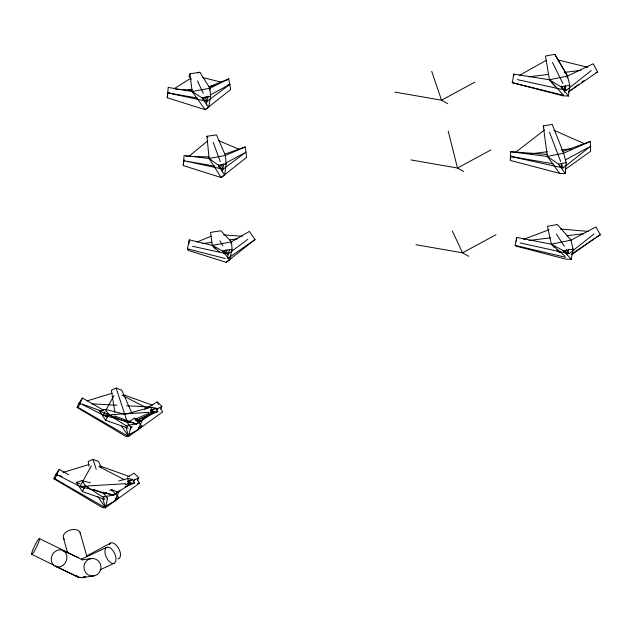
<?xml version="1.0" encoding="UTF-8"?>
<svg xmlns="http://www.w3.org/2000/svg" width="632" height="632" viewBox="0 0 632 632"><rect width="100%" height="100%" fill="white"/><g stroke="black" fill="none" stroke-linecap="round" stroke-linejoin="round"><path stroke-width="0.95" d="M513.705 76.045L513.792 74.118L549.437 79.766L567.52 76.045L593.282 63.761L597.58 71.93L568.444 91.956M565.221 169.416L590.564 151.301L590.304 141.457L563.61 153.173L547.383 156.46L510.672 151.735L510.277 160.41L559.683 173.381L565.356 173.666L566.209 162.661L563.61 153.173L552.226 124.449L543.283 125.879L547.383 156.46L559.683 173.381M516.439 241.298L516.613 237.435L551.357 244.165L563.689 250.88L571.296 259.381L573.034 249.016L571.012 240.144L557.377 224.502L547.478 226.319L551.357 244.165L565.008 256.237M183.24 165.584L184.086 155.535L209.097 158.458L225.419 155.456L245.271 146.932L246.606 157.4L221.137 177.521L183.24 165.584L183.572 163.704M167.259 97.755L168.215 87.421L192.128 91.506L209.903 88.235L228.808 78.889L230.625 89.562L205.155 109.692L167.259 97.755L167.749 95.116M188.952 243.691L189.331 239.868L212.312 245.374L222.725 251.102L229.677 259.878L226.185 262.32L188.289 250.383L187.435 248.803L189.331 239.868M562.804 95.772L568.476 96.048L569.772 85.336L567.52 76.045L554.857 54.368L545.495 56.003L549.437 79.766L563.586 95.298L562.804 95.772L512.236 82.666L513.792 74.118M224.629 175.08L226.145 163.901L225.419 155.456L216.5 134.893L206.925 136.259L209.097 158.458L221.137 177.521L224.629 175.08L218.403 165.236L209.097 158.458M510.435 159.462L510.901 156.618M189.979 73.786L192.128 91.506L205.155 109.692L208.647 107.25L210.551 96.317L209.903 88.235L199.854 72.261L189.979 73.786L188.96 76.29L191.235 79.276M183.904 161.824L184.236 159.943M571.296 259.381L565.616 259.096L516.21 246.125L515.096 245.406L516.613 237.435M222.259 171.77L223.744 164.091M560.805 167.606L561.556 163.759M564.178 92.406L565.553 85.668M567.125 77.965L567.52 76.045L554.857 54.368M206.19 105.03L208.047 96.633M209.492 90.1L209.903 88.235M107.693 497.574L105.402 507.788L102.479 507.622L53.91 478.732L55.632 474.514L59.29 469.347L68.643 474.751M130.871 426.284L128.588 436.499L125.657 436.325L77.096 407.435L78.81 403.216L82.476 398.049L103.719 410.334M229.677 259.878L232.07 249.332L231.517 241.874L220.766 230.751L210.488 232.426L212.312 245.374L219.32 251.852M227.283 258.03L229.519 249.474M231.02 243.77L231.517 241.874L249.379 231.399L255.02 239.536L226.185 262.32M567.173 254.767L568.61 249.285M77.096 407.435L78.147 407.498L82.476 398.049M53.91 478.732L54.96 478.795L59.29 469.347M160.662 408.999L161.871 406.392L157.226 401.936L144.775 409.244M137.484 480.288L138.685 477.689L134.039 473.234L127.403 477.128M128.249 434.966L137.76 429.981L141.868 421.196L134.505 418.194L127.49 422.626L108.657 414.56L105.181 409.346L99.54 411.108L105.536 420.233L128.17 428.212M105.07 506.264L114.574 501.279L118.69 492.494L111.319 489.492L109.763 490.479M105.536 420.233L108.657 414.56L127.656 426.821M82.35 491.522L85.47 485.858L81.994 480.644L76.354 482.406L82.35 491.522L104.983 499.509M79.687 403.177L103.174 415.129L105.062 411.716M106.002 410.002L114.013 395.474M56.509 474.474L79.995 486.427L91.308 465.91M130.548 428.986L132.175 426.537M156.396 410.097L158.245 408.154M133.218 481.394L135.058 479.443M137.76 429.981L142.105 426.284L134.505 418.194L135.975 420.825L141.868 421.196M114.574 501.279L118.927 497.582L111.319 489.492L112.054 490.803M188.897 156.341L207.762 140.802M591.268 70.563L566.264 90.368L517.339 79.608M594.088 233.895L569.077 253.701L520.152 242.941M227.362 80.019L228.808 78.889L208.844 86.861M515.041 152.77L544.571 129.892M228.002 84.593L229.953 84.325L207.051 101.357L167.63 92.857L169.581 92.588M247.823 239.307L228.081 253.985L192.507 246.314M126.321 425.462L136.567 423.961L148.868 414.884M103.142 496.76L113.389 495.259L120.301 490.148M137.626 479.909L139.419 483.251L105.402 507.788L54.96 478.795M568.342 91.806L572.3 88.978M573.888 87.84L578.636 84.443M581.803 82.176L584.181 80.477M571.952 254.57L594.917 238.153M227.828 258.425L255.02 239.536M571.296 254.254L600.4 234.693L595.889 226.959L571.012 240.144L551.357 244.165M108.988 414.782L103.174 415.129L136.567 423.961L154.556 412.04L151.119 410.263M85.81 486.079L79.995 486.427L113.389 495.259L131.377 483.338L127.941 481.56M150.874 411.337L155.843 408.177L157.842 411.637L137.721 420.09M128.525 482.105L132.665 479.475L134.663 482.935L125.041 486.98M174.25 88.678L190.801 78.226M93.544 489.31L104.312 493.924L106.65 492.447M596.497 237.016L600.4 234.693M519.488 75.39L546.024 60.427M156.017 409.647L161.871 406.392M133.676 480.478L138.685 477.689M207.936 96.23L202.856 98.979L207.051 101.357L204.965 96.917M210.48 94.855L229.953 84.325M218.372 164.928L218.838 166.809L223.918 164.059M225.616 163.143L245.935 152.162L223.033 169.186L183.612 160.694L215.03 166.145M474.972 82.089L441.507 100.188L394.929 92.098M227.275 249.774L223.886 251.607L228.081 253.985L225.521 249.877M490.953 149.926L457.489 168.017L410.911 159.928M565.537 159.833L590.422 146.371L563.144 167.978L510.38 156.381L512.331 156.136M496.002 234.717L462.537 252.816L415.959 244.726M86.631 556.026L110.655 543.038M137.76 419.846L154.556 412.04L150.677 412.277M126.953 485.392L131.377 483.338L127.498 483.567M81.244 559.241L106.871 547.328M99.888 569.89L114.029 563.317A8.761 4.566 65.1 0 0 112.33 549.848A8.761 4.566 65.1 0 0 104.991 552.803A8.761 4.566 65.1 0 0 114.029 563.317M131.97 413.383L121.7 390.078L116.106 388.064L111.374 390.205L114.866 412.388M101.278 467.648L98.513 461.376L92.92 459.353L88.196 461.494L88.954 466.321M596.023 72.633L597.58 71.93M245.271 146.932L225.182 154.003M116.106 388.064L127.49 422.626L130.129 421.473M135.398 419.174L151.214 412.285L157.842 411.637M103.735 492.075L104.312 493.924L106.065 493.158M125.397 484.728L128.027 483.575L134.663 482.935M196.805 242.127L211.27 236.147M523.588 239.346L549.05 229.716M562.693 151.451L590.304 141.457M198.037 72.933L199.854 72.261M209.69 86.939L214.193 85.336M150.4 410.073L155.843 408.177L151.19 407.19L124.891 414.308L105.181 409.346M128.122 481.047L132.665 479.475L128.004 478.487L118.611 481.023M138.353 427.453L142.105 426.284M115.174 498.751L118.927 497.582M87.121 400.893L112.188 393.191M63.01 472.475L89.001 464.488M563.689 250.88L573.034 249.016M549.437 79.766L561.2 87.003L569.772 85.336M222.725 251.102L232.07 249.332M547.383 156.46L558.459 164.099L566.209 162.661M192.128 91.506L202.058 97.881L210.551 96.317M212.312 245.374L231.517 241.874M218.403 165.236L226.145 163.901M81.749 559.96L91.063 558.593M82.681 577.529L93.868 575.894M137.65 483.504L139.419 483.251M188.083 90.06L191.978 89.523M202.295 243.62L212.028 242.285M229.558 239.891L237.348 238.825M529.118 76.812L548.639 74.371M564.258 72.419L580.855 70.35M530.88 153.821L547.478 151.743M561.137 150.037L571.881 148.694M529.008 240.516L550.48 237.83M567.078 235.752L583.668 233.682M110.932 414.663L148.741 412.388M87.745 485.961L125.555 483.685M185.871 156.222L209.081 156.926M175.649 89.294L192.049 90.1M91.419 403.816L116.833 405.207M126.605 405.744L149.081 406.969M116.723 492.368L118.69 492.494M547.707 154.437L510.672 151.735M223.617 234.875L242.182 236.289M560.45 229.013L588.597 231.423M167.63 92.857L197.145 97.984M510.38 156.381L553.079 163.799M515.096 245.406L565.498 257.287M512.236 82.666L563.586 95.298M557.819 59.882L587.902 67.355M202.509 77.491L221.437 82.207M81.994 480.644L90.447 482.769M187.435 248.803L225.142 258.496M123.216 394.684L152.462 405.199M100.03 465.974L129.276 476.496M82.444 404.18L101.705 411.227M107.211 413.233L109.044 413.905M114.55 415.919L136.567 423.961M59.258 475.477L62.015 476.481M107.882 493.244L113.389 495.259M99.54 411.108L109.368 414.837M76.354 482.406L79.932 483.764M218.775 140.739L239.599 149.492M88.164 487.011L85.47 485.858L104.47 498.119M553.916 130.239L584.189 143.622M103.174 415.129L107.622 417.223M79.995 486.427L84.435 488.52M62.71 550.448L82.263 559.652M55.426 566.383L77.641 576.85M39.453 538.59A8.761 1.106 -63.9 0 1 34.476 550.867A8.761 1.106 -63.9 0 1 32.817 549.911A8.761 1.106 -63.9 0 1 39.453 538.59L78.123 557.566M31.718 554.319L53.688 565.095M55.442 565.964L77.42 576.74M78.81 403.216L80.58 404.093M55.632 474.514L57.394 475.39M121.913 395.158L147.683 408.485M98.734 466.456L124.504 479.783M561.627 87.73L566.264 90.368L564.107 85.992M559.281 165.781L563.144 167.978L561.39 163.38M447.693 103.695L441.507 100.188L431.735 71.345M463.675 171.525L457.489 168.017L448.207 131.037M563.665 250.627L569.077 253.701L566.438 249.608M468.723 256.323L462.537 252.816L452.33 230.972M218.838 166.809L223.033 169.186L221.342 164.557M78.147 407.498L128.588 436.499L162.606 411.953L160.812 408.62M552.036 244.876L554.754 247.72M556.792 249.853L559.51 252.697M550.646 81.22L554.904 86.315M212.921 246.109L215.33 249.055M561.2 87.003L568.476 96.048M558.459 164.099L565.356 173.666M202.058 97.881L208.647 107.25M121.565 426.055L128.588 436.499L125.958 427.003M97.841 496.547L105.402 507.788L102.771 498.3M556.389 234.069L564.321 246.338M206.925 136.259L207.833 137.697M127.49 422.626L130.358 427.2M104.312 493.924L107.171 498.498M219.889 240.847L222.962 245.777M157.226 401.936L158.569 404.44M222.567 250.477L224.352 253.882M552.455 62.386L562.812 83.369M197.445 80.936L203.291 93.362M563.278 250.454L564.068 252.223M549.437 132.088L560.687 161.539M213.221 142.326L220.323 161.776M92.92 459.353L96.254 469.315M543.283 125.879L543.781 127.593M80.177 532.784L86.766 556.081M63.413 537.879L67.632 552.787M561.761 85.81L562.496 89.602M151.19 407.19L151.214 412.285M128.004 478.487L128.027 483.575M85.075 576.747A8.761 4.55 61.6 0 1 83.693 576.842M109.336 544.579A8.761 4.55 61.6 0 1 118.374 547.944A8.761 4.55 61.6 0 1 117.884 558.783M85.154 576.732A8.761 4.566 65.1 0 1 83.882 577.056M64.251 539.254A8.761 5.522 -15.8 0 1 70.034 530.09A8.761 5.522 -15.8 0 1 80.335 534.364M77.704 576.676A8.761 1.106 -63.9 0 1 77.325 576.052M81.402 577.379A8.761 7.608 -64.8 0 1 75.445 575.246M83.282 577.411A8.761 8.516 81.7 0 1 75.848 575.578M84.996 576.795A8.761 8.516 81.7 0 1 83.866 577.245M62.766 565.482A8.761 7.608 -64.8 0 0 63.2 550.685A8.761 7.608 -64.8 0 0 51.247 559.075A8.761 7.608 -64.8 0 0 62.766 565.482M84.72 563.531A8.761 8.516 81.7 0 0 93.26 575.973A8.761 8.516 81.7 0 0 99.414 562.235A8.761 8.516 81.7 0 0 84.72 563.531"/></g></svg>
